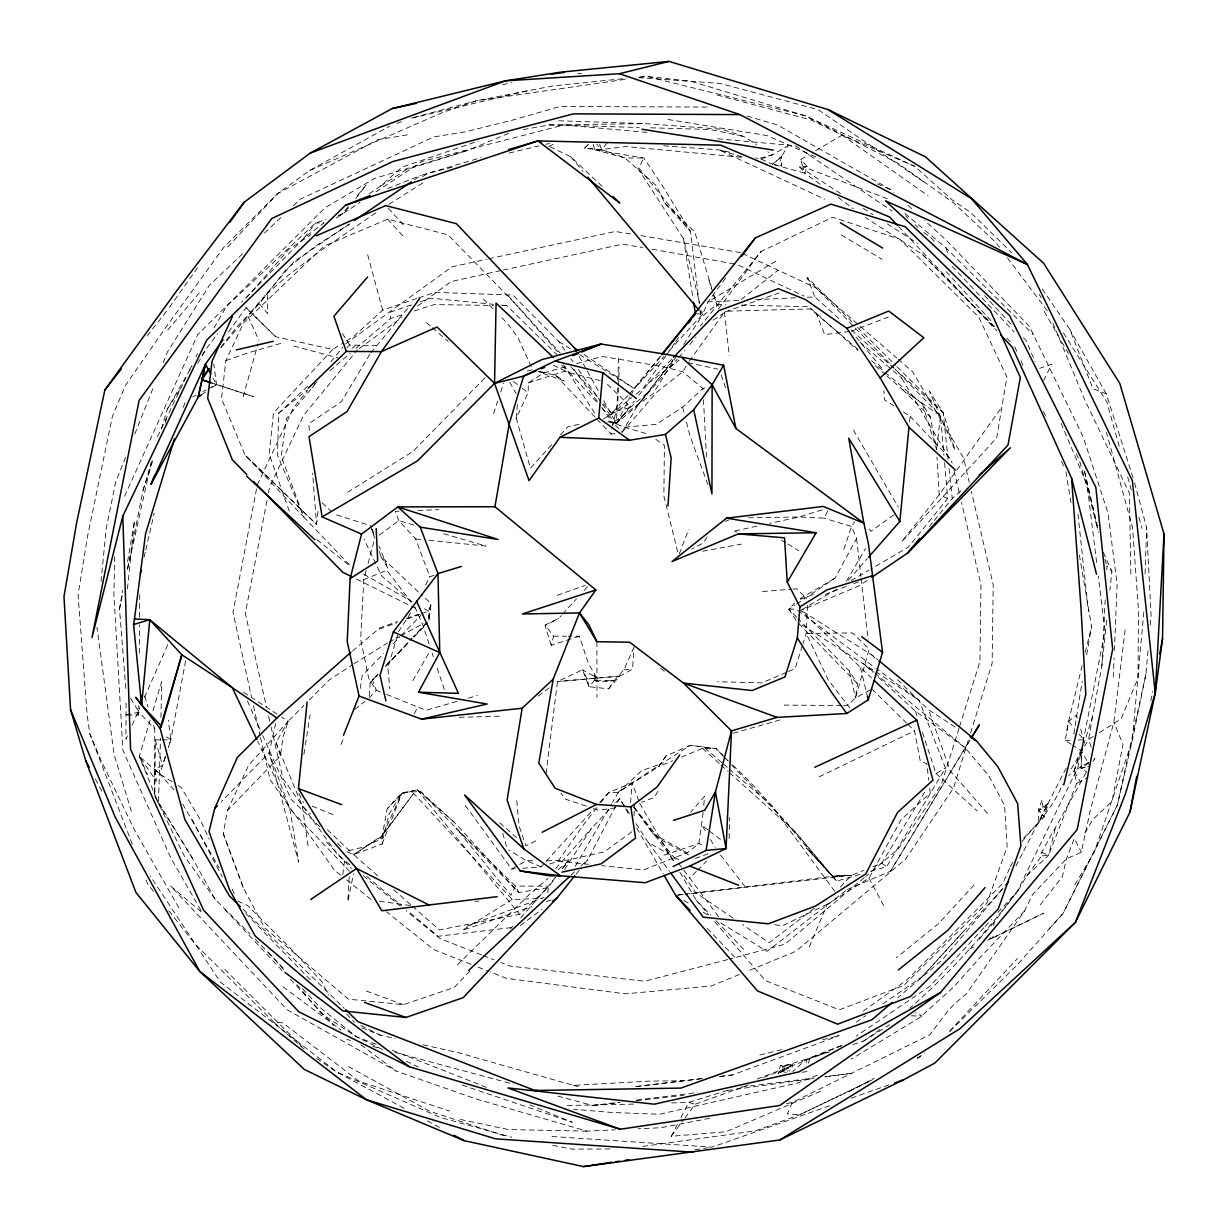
<?xml version="1.0" encoding="UTF-8"?>
<svg xmlns="http://www.w3.org/2000/svg" width="1228" height="1228" viewBox="0 0 1228 1228"><rect width="100%" height="100%" fill="white"/><g stroke="black" fill="none" stroke-linecap="round" stroke-linejoin="round"><path stroke-width="0.75" stroke-dasharray="5 3.75" d="M126.1 702.953L125.931 739.225L127.482 735.741M157.675 801.884L154.713 795.974L154.743 728.987L138.994 712.24L124.611 715.034L138.196 715.126L139.025 706.484M139.317 653.127L139.516 624.76M139.578 617.193L139.762 592.617M160.515 739.901L155.357 739.916L154.713 795.974L192.52 858.387L215.222 899.403L249.99 933.971M551.618 444.736L530.404 468.236L516.251 418.226L528.147 392.806L528.286 382.921L543.513 372.99L565.555 366.773M555.409 877.283L548.363 886.155L515.438 886.063L510.863 895.273L456.11 828.163L515.438 886.063L518.738 892.51L420.39 791.385L401.894 792.874L389 814.256L383.259 837.941L364.516 846.829L345.836 851.342L353.664 854.611L382.138 844.066L382.261 835.577L387.204 808.745L401.894 792.874L417.259 789.88L420.39 791.385L455.066 823.067L518.738 892.51L547.872 887.706L555.823 877.329M114.68 556.545L113.912 594.367L122.877 750.139L170.585 857.497L202.221 912.711L170.6 885.956L287.321 1009.876L396.03 1070.985L475.758 1098.845L586.769 1131.126L615.274 1129.821M215.222 899.403L184.261 855.901L158.427 803.358L160.53 738.197M160.945 717.474L161.651 681.663L152.379 712.639M729.14 838.417L729.586 817.495M138.196 715.126L138.426 705.778M307.645 386.221L278.618 413.222L277.513 455.22L303.807 517.049L351.976 567.489M1080.655 729.248L1083.863 739.824L1081.622 751.076L1081.116 768.344L1086.872 772.228M1106.689 620.401L1101.869 665.76L1092.536 716.553L1081.622 751.076L1081.116 768.344L1089.942 766.226L1081.622 751.076L1072.673 745.227M602.227 408.218L616.441 423.645L617.623 388.048M617.868 380.557L618.682 356.197M1145.095 573.66L1146.645 527.656L1134.181 481.361M618.467 387.618L617.899 402.354L613.11 424.781M618.544 385.776L619.265 367.341M634.047 815.991L634.523 805M1113.289 677.088L1114.072 658.147M1114.395 650.579L1117.142 584.282L1107.963 512.874L1083.188 436.984L1029.386 326.387L945.514 239.506L924.638 220.441M807.579 605.389L806.197 633.402L802.882 643.979M1101.869 665.76L1105.2 599.847M1106.72 569.731L1106.919 565.954L1111.908 571.266L1109.897 590.161M366.144 570.667L363.78 579.616L360.633 639.297L368.784 678.531L376.275 690.274L384.855 693.743M349.228 876.93L347.8 901.69L353.48 873.906M369.352 695.984L370.165 682.676L377.717 674.356M546.046 773.701L557.481 681.555L582.563 669.751L588.949 686.728L608.627 688.816L619.679 676.137L632.497 669.26L633.909 648.998M630.547 802.882L632.082 782.789L690.243 745.319L716.216 748.635L728.25 761.007M989.4 938.238L992.869 937.885L993.268 932.681M993.79 925.759L994.066 922.289L1018.764 889.471L1026.639 875.886L1041.712 855.901L1041.712 852.171L1087.102 770.831M516.251 418.226L517.433 403.889M547.811 892.787L548.363 886.155L519.551 919.281M703.153 812.644L698.87 843.575L687.496 852.631L643.38 869.885L601.659 865.648M703.767 805.384L704.55 796.312L690.689 812.291M949.797 1031.428L1017.076 965.008L1063.08 913.386L1117.373 805.031L1132.201 740.975L1145.954 674.003L1148.103 649.612M1150.252 625.206L1151.081 615.827L1146.645 527.656M1143.821 611.989L1132.201 740.975L1094.378 852.002L1073.594 886.908M101.018 581.581L106.222 528.362L115.662 482.19L125.594 457.23M127.42 588.826L134.512 520.718L127.497 562.086M909.549 422.018L910.148 416.369L902.12 411.196M318.021 511.385L316.578 524.479L245.017 455.035L221.516 398.716L225.845 360.648L243.651 322.795L324.085 246.122L387.572 219.167L447.974 234.794L516.727 305.235L560.244 353.127M936.795 447.667L940.495 415.862L895.458 369.474M786.611 1103.573L792.229 1102.483L929.642 1034.866L947.801 1011.105L954.54 1003.736L966.451 993.82L1024.444 911.069L1032.564 894.598L1066.411 858.848L1081.331 852.201L1090.725 808.454L1113.827 722.34L1125.477 627.17M780.348 1072.412L782.405 1071.215L783.034 1066.38L829.36 1051.951M342.719 874.766L344.884 858.541M843.482 705.547L847.32 705.578L855.578 697.857L857.466 683.674L849.331 670.964L798.093 618.636M1073.809 734.421L1082.175 681.187M469.894 971.087L454.222 987.45L403.337 1004.657L348.43 999.162L264.588 927.815L243.221 887.583L223.266 833.582L227.38 810.603L280.444 755.803L283.008 737.26L288.15 721.327L303.976 705.394M360.218 688.54L362.26 675.431L383.658 653.496M614.798 433.484L611.114 434.129L612.127 427.574M612.373 425.947L612.879 422.662L601.674 407.358M303.93 754.36L305.112 746.839M305.404 744.951L310.101 714.865M125.809 688.478L119.515 609.073L122.708 590.284M1086.703 654.754L1091.554 626.433L1078.998 552.892M1092.536 716.553L1088.637 739.379L1069.726 771.476M808.638 1063.233L809.513 1058.244L843.329 1044.936L806.029 1059.442L792.689 1071.568M1071.169 744.26L1065.213 740.361L1068.606 721.296L1082.114 665.499M1066.902 730.829L1068.606 721.296L1076.357 715.172L1077.432 718.687M185.643 660.833L170.815 739.87L168.497 747.069M1150.866 700.942L1152.631 691.533M256.514 488.897L233.013 612.219L251.433 696.598M428.342 617.899L431.105 603.439L421.173 594.536M266.998 500.594L245.324 613.279L266.476 706.867M268.441 493.088L269.546 487.347L303.485 415.463L357.455 349.827M634.047 647.156L624.054 669.536L614.154 680.65L595.657 680.696L594.69 680.404L595.288 676.981L594.198 675.692L596.654 677.749L588.949 686.728L587.506 679.698L582.563 669.751L596.654 677.749L588.304 663.304L579.386 636.196L568.318 636.181M594.69 680.404L595.288 676.981L594.198 675.692L596.654 677.749M119.515 609.073L122.815 592.387M127.589 568.303L143.001 490.448L151.658 461.498M1145.954 674.003L1117.373 805.031L1063.08 913.386L1047.545 930.609M127.528 569.439L151.259 462.726M275.701 723.492L269.193 752.672L298.68 862.148L289.777 808.853L269.193 752.672L221.332 801.7M144.106 557.22L145.364 551.71M145.794 549.868L154.221 513.104M1085.26 652.482L1091.554 626.433M1026.639 875.886L1048.543 855.363L1055.205 828.624M579.386 636.196L551.219 645.283L553.567 636.15L545.048 625.037L558.709 618.421L561.257 615.627M779.765 1072.827L792.781 1064.645L780.409 1065.444L778.291 1073.61L783.034 1066.38L792.781 1064.645L790.939 1070.877M368.047 563.514L374.693 538.447L370.687 525.722L334.354 514.194M243.175 396.813L257.987 343.932M870.33 689.967L855.578 697.857L869.194 648.983L852.416 632.927L806.197 633.402L828.255 679.851L849.807 707.911M722.77 755.542L716.216 748.635L690.243 745.319L666.052 755.911L658.592 766.656L618.329 792.306L612.588 802.191M161.405 428.925L167.361 409.016L192.136 366.005M192.52 858.387L158.427 803.358L139.286 756.356L150.2 719.915M968.309 740.361L953.481 788.146L905.42 859.354L795.667 951.408L746.409 971.624M970.58 733.039L992.132 663.396L993.206 584.681L971.409 491.553M802.329 645.744L795.13 668.661L788.146 671.655M958.976 728.404L941.354 784.523L898.067 849.193L865.694 876.408M959.544 726.608L979.944 661.539L980.972 584.528L961.493 502.283M1079.166 734.114L1083.863 739.824L1074.07 770.969L1076.649 783.433L1048.543 855.363L1041.712 855.901M174.115 789.926L159.809 774.008L165.596 756.049M172.073 781.745L159.809 774.008L139.286 756.356L156.432 781.269L155.004 769.219L162.526 765.336L165.488 756.248M168.451 747.146L170.815 739.87L168.343 720.253M143.001 490.448L153.162 459.456M165.135 423L167.53 415.709M493.518 413.621L497.693 401.019M500.686 392.039L503.664 383.044M820.012 184.231L804.862 173.148L807.149 166.394L800.794 159.44L809.052 154.575M843.866 549.254L851.587 526.52L854.565 521.869M1081.622 751.076L1074.07 770.969L1068.744 775.482M679.299 553.92L688.739 529.345M341.077 744.444L343.794 737.46M382.138 844.066L401.694 793.856L417.259 789.88L455.066 823.067M134.804 434.052L153.93 385.914M163.155 362.751L167.407 352.052L209.512 285.157L242.499 253.889M183.11 407.404L186.011 400.435M792.229 1102.483L787.378 1113.996L799.812 1114.686L869.593 1081.408M809.252 946.895L827.304 904.207L868.963 878.112L901.306 819.429L930.241 792.996L929.596 787.516M669.091 350.824L702.539 314.399L707.957 301.873L721.481 283.607M132.102 725.303L139.823 707.896M144.443 697.458L168.343 643.503M414.496 713.652L417.505 706.914L426.024 710.291L457.2 701.326M124.596 496.265L197.616 334.799L324.606 208.115L374.663 178.398L468.804 150.077L508.561 133.284M1009.692 868.334L1002.693 883.439L907.308 979.652L862.655 1011.565M1010.475 866.646L1012.808 861.611M1022.141 841.456C1036.892 823.297 1053.885 807.057 1062.435 784.278M227.38 810.603L248.67 765.167L288.15 721.327L281.78 717.167M257.327 484.891L293.538 407.773L307.967 390.013M157.476 436.692L179.534 390.888M180.362 389.199L186.073 377.318M189.342 370.534L191.798 365.453M195.881 356.964L197.524 353.572M748.481 517.786L799.044 516.988L824.188 518.185L827.81 510.664M1043.631 380.603L1051.721 364.302L1039.655 368.308M425.64 585.035L429.815 576.669L434.881 575.164M603.7 400.635L616.441 423.645L630.087 396.997M630.946 395.324L634.354 388.662L660.695 355.844M1015.924 866.062L1067.439 765.673M820.504 1091.324L726.009 1131.755L671.286 1136.268L677.395 1124.403M680.895 1117.618L688.754 1102.376L729.14 1089.911M584.282 863.944L587.828 859.523L619.649 798.507L625.773 807.917M796.588 604.053L835.071 578.158L856.576 538.493L851.587 526.52L824.188 518.185M280.444 755.803L275.962 742.572L288.15 721.327M607.799 421.833L612.879 422.662L622.182 432.179L637.378 405.7L673.082 359.773M214.04 327.953L226.428 306.447L315.565 223.005L326.172 219.459M197.8 363.396L206.304 348.675L217.709 333.694M575.257 866.369L611.636 803.833M846.476 581.243L865.54 548.563M1084.877 833.137L1092.813 819.49L1112.077 801.239L1122.975 744.337L1113.827 722.34M412.746 680.742L430 651.239M761.099 159.103L772.642 164.306L781.499 156.647L787.808 145.948L772.519 154.789L761.099 159.103L755.619 157.89M870.683 871.251L886.723 866.6L945.453 768.099L919.143 700.313L876.086 668.4M847.289 889.502L890.438 871.251L970.366 739.164M872.878 866.722L881.781 863.146L926.127 789.788M890.438 871.251L970.488 739.471M657.978 791.246L654.11 797.555L641.645 802.298M707.082 536.943L703.276 543.083L691.778 548.962M676.72 355.782L652.989 393.835L612.879 422.662L616.594 423.199L637.378 405.7L677.303 359.159M683.781 344.561L700.942 317.315L716.645 304.59L726.07 304.805M1092.951 761.56L1094.915 758.474L1093.258 761.053M167.361 409.016L179.656 389.967M202.206 355.03L206.304 348.675M410.751 612.91L398.732 631.284L387.864 667.556L389.829 688.908M564.512 869.47L591.282 828.608L610.623 808.085M608.627 688.816L614.154 680.65L605.558 681.141M666.052 755.911L658.592 766.656L672.652 760.807M665.929 355.752L643.011 388.539L632.988 396.598M667.019 354.201L674.663 343.272M675.753 341.706L679.038 337.025M549.591 864.036L558.049 861.212L584.85 822.929L599.602 804.156M169.387 307.414L197.969 267.213M689.338 361.155L724.474 312.081L779.074 292.97M1000.283 409.17L939.22 494.715L901.613 541.901L996.706 437.843L1006.899 377.011L978.762 317.039L899.848 239.245L832.645 217.279L760.992 251.51L700.62 325.666M228.485 332.082L246.03 307.629L275.625 336.733L332.727 349.458L343.349 342.827M369.781 354.339L341.553 401.479L308.811 423.783L309.548 433.284M370.841 352.881L410.075 305.388M327.323 829.744L353.664 854.611L377.226 838.877L380.266 838.187L413.652 793.441L512.214 899.495L542.101 898.451M722.601 282.087L725.978 277.528M718.441 309.088L760.992 251.51M413.652 793.441L380.266 838.187L382.338 835.884L401.694 793.856L387.204 808.745M671.286 1136.268L683.812 1119.475M684.948 1117.94L695.201 1104.218L748.497 1084.953M562.639 868.426L568.318 861.012L558.157 869.731M304.206 237.787L315.565 223.005L324.161 222.836L304.206 237.787L241.624 302.241M355.752 198.506L366.266 184.829L355.383 198.015M221.132 347.493L267.382 293.431L288.181 275.272L320.063 251.157L377.886 211.369M147.145 335.981L168.282 308.965M220.81 347.309L236.958 326.817L259.323 303.746L286.753 268.686L315.596 246.045L349.32 224.432M600.738 802.713L608.674 792.597L632.082 782.789L639.082 801.7M1040.223 904.882L1062.373 876.639L1066.411 858.848L1074.331 838.478L1081.331 852.201M637.378 405.7L674.402 358.729M616.441 423.645L634.124 401.264M638.836 395.309L648.261 383.366L672.269 358.653M562.439 868.411L568.318 861.012M1018.764 889.471C986.314 932.236 950.303 972.714 909.917 1008.096M575.993 874.29L579.539 869.854M944.593 462.802L947.694 498.461L908.26 547.181L870.713 569.163M330.792 361.876L342.812 347.079M629.243 394.219L660.695 356.289M929.396 526.49L933.004 522.069M934.201 520.611L952.253 498.537L963.581 488.637M348.123 206.795L342.075 214.117L338.821 215.698M310.807 389.337L286.416 418.779L281.227 456.263L303.807 517.049L245.017 455.035L316.578 524.479L312.618 473.179M312.035 387.864L315.688 383.443M167.76 330.102L201.346 290.376M588.304 144.474L584.451 148.327L601.536 149.616L608.274 141.68M1003.291 887.997L942.536 959.636L897.76 997.735M275.625 336.733L250.666 312.311L294.121 261.533L349.566 223.864M647.125 393.144L629.872 407.711L616.594 423.199L607.967 421.818M678.547 357.701L684.779 350.425M689.768 344.607L696.015 337.332M622.182 432.179L656.504 392.438L682.707 371.7L688.248 362.69L717.643 369.045M246.291 297.897L288.81 249.345L310.991 234.717M848.348 580.215L867.183 558.709M994.066 922.289L979.008 939.328L982.477 938.96M555.716 868.641L591.282 828.608M560.367 435.065L567.858 426.776L580.337 424.013M562.516 614.23L576.5 598.834M584.129 590.438L587.936 586.247M522.683 868.211L541.149 866.845L544.971 862.639M546.245 861.242L593.385 809.421M599.755 802.406L608.674 792.597L618.329 792.306L632.082 782.789M882.809 1003.89L921.906 976.951L962.921 931.899M579.662 354.554L634.354 388.662L663.949 356.442M796.174 620.386L788.898 609.241L794.577 603.055M974.034 884.912L938.484 923.702L896.271 957.84M921.906 976.951L1003.767 887.568M602.426 404.058L610.07 415.003L627.968 395.6M369.244 697.888L376.275 690.274L372.468 679.898L377.687 674.51M983.828 927.8L929.918 986.284L856.177 1036.125M985.117 926.419L991.533 919.45M997.95 912.481L1017.198 891.605L1077.984 767.331L1105.016 631.146L1098.293 576.055M949.597 1031.136L1017.352 958.607M332.727 349.458L273.43 412.992L269.224 454.345L290.069 513.35M227.625 247.058L277.758 193.517L309.686 170.462L389.736 126.146M615.781 802.621L619.649 798.507L629.135 814.931M370.165 682.676L378.009 674.387M385.853 666.083L411.994 638.422L385.607 666.067M840.366 887L851.526 875.288L863.99 870.299M510.403 928.828L513.012 926.096M1024.444 911.069L981.172 956.29L953.695 986.928L920.125 1017.337L851.173 1059.181M1023.691 838.095L1044.199 816.912L1048.251 803.619L1038.52 809.82L1038.719 821.578L1048.251 803.619L1043.079 808.914L1038.52 809.82L1044.199 816.912L1038.52 809.82L1042.142 799.658L1043.079 808.914M385.515 666.42L409.031 642.183M414.25 636.795L427.313 623.333M484.876 377.917L413.191 451.275L346.833 492.796M393.021 643.886L399.714 637.04M401.049 635.659L421.127 615.105M346.956 347.678L349.612 345.022L376.106 345.559M309.241 700.083L329.012 680.159L352.39 664.793M718.518 916.748L689.752 878.035L696.245 871.496M697.55 870.191L706.653 861.028M348.737 207.609L342.075 214.117L338.544 215.299M457.537 964.686L529.145 894.644L548.01 878.45M588.12 144.812L584.451 148.327L601.536 149.616L625.912 146.546L742.065 157.322M264.481 233.044L280.982 217.417M293.338 205.69L300.215 199.182L433.607 136.968L465.489 131.764L512.705 120.068L560.029 106.468L707.006 107.066M412.27 906.064L439.44 929.903L519.628 914.353L547.872 887.706M571.005 875.165L575.211 871.251M580.829 866.032L587.828 859.523M618.329 792.306L641.691 770.631L659.221 764.522M608.72 420.943L624.361 427.237L656.197 424.381L682.661 407.128L702.876 388.416L705.916 387.695M416.814 298.496L382.66 310.147L353.971 336.211L344.868 341.891M369.367 193.671L380.48 186.149L401.955 167.146L478.521 140.974M772.642 164.306L781.499 156.647L781.561 165.995L774.438 164.644M329.918 370.764L350.164 353.326M355.951 348.338L390.657 318.436L405.179 313.831M352.436 650.994L380.204 627.661L397.642 621.552M864.22 877.636L784.968 944.194L729.539 959.083M781.499 156.647L779.826 158.044L781.561 165.995M917.27 1058.168L924.853 1053.01M278.618 413.222L306.601 390.397M313.969 384.379L316.916 381.969M610.07 415.003L631.545 397.749M354.662 709.508L364.869 701.372M741.236 299.525L777.923 270.36M845.77 890.668L767.055 951.347L718.088 921.338M814.317 908.275L769.158 942.72L742.556 924.577M538.248 696.076L550.083 687.143M648.261 383.366L679.176 360.142M520.242 925.574L541.717 909.441M379.222 535.101L398.839 520.595L415.171 525.369M359.159 348.568L402.109 317.3M417.459 306.14L451.351 281.488L501.392 270.452M631.883 831.74L604.115 851.894L567.09 860.214L543.129 860.951M345.39 343.963L451.827 266.89L486.871 259.154M1088.775 762.864L1081.116 768.344L1085.537 767.285M893.999 514.824L870.79 531.34L867.72 526.628M852.831 1044.506L863.668 1041.068L880.691 1028.972M351.96 348.23L355.061 346.066M201.269 394.986L205.843 391.824M211.937 387.603L216.512 384.456L253.475 396.675L212.567 383.274M856.223 1022.203L865.602 1015.74M414.511 179.718L420.836 175.42L481.222 157.629M713.176 320.232L726.546 311.191L810.388 308.919L858.449 349.688M867.075 580.506L859.247 585.802L800.825 610.362L871.419 677.902M796.772 617.285L788.898 609.241L795.053 605.097M336.349 217.985L360.111 202.298M375.952 191.844L421.895 161.528L563.99 124.934L647.448 132.455M353.956 663.78L387.403 643.088M422.693 176.556L427.467 173.424L453.439 166.947M380.48 186.149L406.192 169.74L468.804 150.077M389.046 204.308L425.702 181.053M1093.273 736.447L1088.637 739.379L1091.492 748.052M1099.459 732.548L1121.103 718.871L1137.988 678.178L1138.479 610.331L1132.554 527.656L1106.459 432.348M786.212 1072.597L782.405 1071.215L792.781 1064.645M863.668 1041.068L889.64 1024.751M512.214 899.495L462.112 930.471L531.97 906.525M775.835 261.15L707.957 301.873L740.407 300.369M1088.499 762.312L1074.07 770.969L1080.256 781.637L1088.069 777.002M836.468 589.302L800.825 610.362L871.68 654.8L877.59 659.62M815.653 150.691L842.086 135.141L914.814 166.394L952.16 199.903L970.366 212.183L1012.056 253.075M603.516 418.855L628.229 404.365L604.729 381.77M800.027 598.727L835.071 578.158M851.127 580.644L869.086 570.13M382.338 835.884L353.664 854.611L377.963 875.948M465.259 805.368L511.615 869.04L518.17 865.31M519.797 864.389L526.351 860.659L533.812 860.797M922.489 732.502L935.982 773.486L945.453 768.099M389.076 642.183L399.054 636.749M400.712 635.843L423.998 623.149M551.219 645.283L545.109 625.635L558.709 618.421M192.796 396.89L196.173 395.109M202.958 391.563L206.35 389.783M208.039 388.892L216.512 384.456L213.826 364.133M849.177 1091.37L874.06 1078.322M535.822 840.904L525.922 845.892L519.076 825.815L516.712 800.364M1076.649 783.433L1080.256 781.637M782.405 1071.215L788.606 1068.16L789.312 1071.077M992.869 937.885L1043.508 913.294L987.68 940.218M819.122 776.833L914.538 730.875L920.263 761.099L926.802 763.739L928.736 780.194M827.304 904.207L782.328 925.82L772.949 924.484M969.076 949.198L975.846 945.928M872.325 1079.78L799.812 1114.686L755.45 1130.865L641.937 1146.522M917.209 1058.168L920.662 1056.494M548.716 146.439L553.828 144.121M309.686 170.462L442.019 112.73L476.51 100.757L552.539 85.991L626.311 78.362M786.396 672.407L761.928 682.875L717.505 681.724M681.433 757.154L702.493 748.359L716.216 748.635M725.257 521.424L728.557 520.058M739.394 974.495L711.288 986.007L625.19 993.851L506.243 978.286L490.356 971.993M363.78 579.616L386.866 570.345L411.257 602.242M817.403 1075.175L798.246 1082.85L659.329 1114.287L611.068 1112.415L573.66 1109.268M387.557 188.605L420.836 175.42M851.265 331.284L888.289 316.993M757.338 1078.967L828.271 1051.859M825.247 594.398L846.614 586.339M853.721 583.653L859.063 581.642M466.778 926.296L543.943 897.438M396.782 123.521L402.063 121.557M837.45 1035.127L839.154 1035.695L732.456 1074.96L719.224 1076.557M800.349 599.295L816.098 593.508M379.268 629.135L396.89 622.703M407.45 618.851L419.792 614.338M421.557 613.693L428.603 611.13L431.105 603.439L428.986 620.432L413.299 637.04L428.986 620.432L428.603 611.13L421.941 607.338M763.371 1077.386L788.606 1068.16M695.217 858.464L710.337 852.984M557.297 595.304L585.234 585.326M225.845 360.648L247.964 352.866L282.44 342.934M406.361 618.482L418.564 614.2M829.621 1105.783L712.148 1147.136L548.471 1136.268M851.311 1098.154L889.272 1084.784M411.395 304.912L390.136 312.25L390.657 318.436M420.252 301.858L430.874 298.189L493.549 304.314M546.306 901.598L551.679 899.756M418.61 297.882L434.789 292.371L512.844 295.058L558.74 341.507L565.294 350.886M663.934 855.149L698.87 843.575L703.828 845.478M528.286 382.921L564.343 371.363L601.06 380.833M414.25 310.945L434.205 304.59L493.456 305.434M822.161 509.85L799.044 516.988L769.726 523.374M859.984 874.367L836.821 881.105C800.134 842.285 769.618 798.277 729.601 762.373M468.206 698.164L477.385 695.524M733.177 733.285L779.688 720.007M576.577 363.672L602.288 356.427L662.138 366.527L682.707 371.7L702.876 388.416L703.076 392.192M759.963 158.166L772.519 154.789L767.715 151.75M727.697 959.559L644.792 981.233L510.203 966.114L501.085 962.552M629.872 407.711L611.16 412.47L603.593 403.905M509.113 153.086L538.693 145.902M759.856 1055.005L781.99 1049.618M822.56 1039.732L839.154 1035.695M527.15 90.903L410.873 118.272L476.51 100.757L626.341 79.206M527.288 370.917L532.599 369.674L518.016 337.7L507.379 323.409L499.397 315.274M546.015 144.275L549.668 143.461M756.893 526.167L733.055 531.371L736.846 531.939M502.544 84.717L511.907 82.69M503.25 270.053L622.642 244.188L642.658 247.519M488.729 258.755L615.167 231.493L631.422 233.995M709.677 1118.34L660.879 1127.718L638.084 1128.762M702.662 551.249L741.482 544.096M523.251 129.6L549.069 124.949L644.746 123.614L721.742 129.216L743.723 136.492L756.525 144.628M407.389 134.834L377.733 139.746L277.758 193.517L223.895 247.196L167.852 324.484L125.409 385.454L112.347 416.599L87.541 536.206L78.07 594.751L87.157 714.88L89.844 733.884L132.47 844.618M695.125 1149.715L708.356 1147.719M615.581 807.778L598.527 810.265L593.293 808.515M802.037 1072.274L807.195 1071.537M639.358 77.41L646.788 76.382L690.857 81.263L805.092 115.693L914.814 166.394M727.191 1090.495L813.918 1078.506M825.231 1076.941L851.633 1073.303L825.001 1076.618M849.362 331.514L824.725 334.615L814.578 309.18M557.773 1096.113L592.94 1105.553L619.572 1102.222M636.687 1100.088L697.565 1092.506M741.313 1087.056L813.596 1078.046M702.385 1078.506L634.231 1086.78L702.201 1078.614M683.229 894.429L675.661 895.335L683.213 894.475M685.132 894.199L832.86 876.285L851.526 875.288L685.117 894.26M511.201 927.616L438.043 936.273L407.45 910.577M719.301 1076.511L732.456 1074.96M592.94 1105.553L619.419 1102.575M636.426 1100.672L683.704 1095.376M639.343 77.103L646.788 76.382L805.092 115.693L898.098 163.339L953.834 203.081L996.092 242.683L999.515 247.242M475.113 901.413L478.92 901.06M762.619 591.543L790.97 589.24M792.858 589.087L796.65 588.78L806.612 598.573M511.615 869.04L515.299 868.764M774.438 164.798L804.862 173.148L799.689 166.885L807.149 166.394L802.82 166.624L800.794 159.44M596.946 681.632L595.657 680.696L596.946 681.632L614.154 680.65M423.169 1044.798L458.351 1052.688L573.353 1085.368L649.366 1081.116L683.582 1080.717M729.493 772.658L794.854 831.494L832.354 876.147L851.526 875.288L832.354 876.147L806.366 847.995L836.821 881.105L794.854 831.494L729.325 762.45M755.68 299.663L795.744 297.805M807.195 297.283L814.839 296.93L841.625 321.091M399.039 511.17L395.262 511.308L398.839 520.595L415.678 538.969L429.815 576.669M417.919 510.449L438.672 509.651M624.054 669.536L632.497 669.26M633.556 1104.11L565.034 1105.538M671.624 1102.913L688.754 1102.376L695.201 1104.218M1065.213 740.361L1070.801 740.208M1078.276 739.977L1083.863 739.824M459.241 717.352L502.482 716.108M788.898 609.241L796.112 609.149M162.234 739.901L170.815 739.87L164.966 735.91M609.917 1148.978L571.941 1149.132L551.249 1145.049M553.567 636.15L566.476 636.181M784.093 705.087L841.564 705.532M503.019 305.557L506.842 305.618L557.389 355.138M586.769 1131.126L508.638 1129.576L458.259 1119M741.144 305.143L808.976 306.678L857.988 350.579M168.819 910.823L194.745 943.718L274.228 1022.586L282.686 1022.786L359.036 1081.254L449.601 1111.064M549.069 124.949L639.205 127.482M650.717 127.804L710.168 129.477L743.723 136.492M558.786 120.774L644.746 123.614M911.36 1015.802L922.028 1016.17L915.305 1012.67M577.62 73.373L581.427 73.634M638.376 77.64L720.022 83.381L818.032 109.599L924.607 182.512M663.688 145.779L719.101 149.877L731.888 152.671M717.643 138.779L791.63 145.441M501.147 305.066L506.842 305.618L505.66 303.991M415.678 538.969L421.373 539.537M428.971 540.305L485.935 546.046L440.576 532.783M558.049 861.212L588.381 864.297M695.401 313.616L702.539 314.399L701.602 310.699M379.421 901.198L410.628 905.558M667.925 119.469L766.947 135.571L819.46 158.535M593.17 144.275L594.705 149.77L643.871 158.044L661.8 184.753L690.443 231.417L699.791 307.982M640.832 235.592L740.499 252.584M652.068 249.207L736.831 264.388M316.517 1058.321L336.272 1071.829L440.361 1117.449L511.784 1137.251M361.892 1027.867L380.573 1035.265L395.385 1038.581M539.675 371.409L555.624 375.308L564.143 380.941L539.599 372.176M573.353 1085.368L578.649 1086.765M717.229 95.001L811.493 120.114L842.086 135.141L928.092 195.728M293.722 346.004L338.053 357.916M346.818 1039.456L350.517 1040.454M372.729 1046.409L378.27 1047.898M394.925 1052.381L513.365 1084.186M594.705 149.77L624.822 157.905L643.871 158.044L638.713 167.791L690.443 231.417L664.64 202.85L656.566 185.858L624.822 157.905L601.536 149.616L596.67 144.198M624.361 427.237L648.553 434.205M746.962 116.015L777.401 124.918L891.236 189.926L894.015 192.474M538.048 371.332L543.513 372.99M742.142 156.862L719.101 149.877L824.648 199.166M211.032 382.706L216.512 384.456L213.104 378.209M504.263 1135.777L429.662 1111.217L345.191 1064.753M586.309 806.151L565.341 799.106L560.797 793.135M462.142 1085.107L572.233 1122.254L529.928 1104.97M780.409 1065.444L783.034 1066.38L787.685 1071.461M366.358 991.042L403.337 1004.657M376.275 1044.307L356.749 1036.985L321.49 1013.745L296.608 984.242M392.254 1050.308L489.419 1088.515M887.322 198.675L802.82 166.624L804.862 173.148M1133.091 477.692L1106.274 393.835L1092.981 388.769L1069.895 329.534L1042.28 288.948M481.468 954.862L440.1 938.606L406.115 910.792M483.249 955.568L493.948 959.759M471.045 964.364L433.668 949.505L386.421 911.744M478.076 967.142L488.606 971.302M386.574 694.434L417.505 706.914M312.158 806.151L336.426 816.021M541.149 866.845L526.351 860.659L508.776 849.945M877.222 183.801L891.236 189.926M947.694 498.461L939.22 494.715L937.01 457.077M237.695 901.091L247.872 905.773L291.512 949.382L321.659 981.372L328.429 995.14M742.433 253.444L815.745 287.812L896.732 357.977M1041.712 852.171L1048.543 855.363M738.719 265.248L804.11 296.148M553.352 365.207L569.915 373.158L597.054 402.6M550.021 146.746L570.728 156.754L602.058 186.288M382.384 1049.479L356.749 1036.985L319.971 1007.405L302.027 988.218M406.314 1061.145L418.272 1066.978M356.381 579.048L417.059 609.027M360.925 1025.518L380.573 1035.265M404.073 1108.27L337.362 1072.305L220.426 982.139L150.23 875.948M427.405 1120.857L440.76 1128.056M688.586 854.841L660.357 839.43L652.559 833.382L631.652 804.417M652.559 833.382L690.075 854.565M363.626 574.136L411.948 601.643M635.997 823.604L648.246 842.423L679.79 860.398M841.395 234.947L882.118 259.354M781.607 540.213L786.319 543.098M787.885 544.065L798.891 550.819M683.812 900.339L688.708 903.347M703.398 912.343L708.295 915.336M558.74 341.507L571.619 349.535M802.037 625.006L874.305 670.749M178.198 785.613L181.268 787.547L199.642 818.539L209.144 839.185M887.337 223.895L917.869 243.451M994.665 326.709L922.489 254.457L865.433 217.479M894.107 406.023L884.467 399.806L883.899 390.765M897.422 679.683L928.583 709.784L957.349 728.496M243.574 692.3L280.199 716.139M799.689 166.885L841.057 193.87M863.33 208.392L872.878 214.624M875.902 671.808L919.143 700.313M713.314 294.045L716.645 304.59L720.897 307.414M795.422 145.779L892.081 211.062M923.763 232.476L930.103 236.758L936.596 243.773M584.006 354.478L634.354 388.662M733.162 918.176L695.616 892.556L682.062 872.525M886.831 375.829L902.703 389.721L940.495 415.862L943.933 455.281M881.781 863.146L886.723 866.6M655.767 439.271L664.425 445.365L663.857 495.928L678.639 555.685M838.171 197.524L853.322 208.607M878.665 677.564L915.443 711.119L965.193 747.806L988.832 775.881L1004.581 805.522L1007.16 846.86L987.143 902.703L903.961 985.286L839.353 1009.815L765.443 980.604L714.742 921.706M797.647 610.285L874.551 667.264M282.977 986.759L341.031 1030.016M360.894 1044.813L396.03 1070.985M513.411 381.494L520.779 387.158M522.253 388.278L528.147 392.806M708.049 829.944L702.063 825.354L705.808 831.663M709.538 831.095L721.496 840.29M660.526 668.155L664.947 671.655M316.747 539.599L350.502 566.338M340.647 875.165L334.461 870.145L270.053 779.688L260.474 737.445M346.542 879.877L373.128 901.122M349.934 864.865L337.777 854.811L283.069 778.828L270.313 723.676M363.242 875.748L400.19 905.957M873.338 671.762L863.1 663.366L873.001 672.391M874.812 672.959L965.193 747.806M904.929 213.442L946.005 247.918L1033.27 334.645M366.65 876.301L401.617 905.681M871.542 360.802L922.504 404.043L930.333 416.967L936.58 449.54L922.504 404.043M426.469 322.718L430.828 326.464M432.287 327.722L448.281 341.461M704.688 747.929L722.003 762.803M723.445 764.046L727.774 767.776M729.232 769.004L771.077 804.969L835.393 892.203M859.938 342.182L901.766 378.255M898.175 359.236L912.711 371.838L963.489 457.844L969.23 482.251M411.15 601.428L381.662 575.901L363.964 539.107M875.288 365.729L885.388 374.571M393.681 889.747L410.843 904.806M499.811 822.806L517.679 838.601M274.228 1022.586L306.018 1050.861M851.495 329.979L893.8 368.124M895.212 369.398L943.165 412.623L955.062 450.277L929.412 391.149L943.165 412.623L948.093 459.318M702.493 748.359L719.547 763.709M720.974 764.983L728.081 771.384M935.982 773.486L977.227 810.956M907.937 205.183L913.494 210.264M322.012 502.728L331.606 511.646M905.466 215.729L908.26 218.354M915.228 224.924L918.022 227.548M275.962 742.572L302.364 806.167L310.684 814.026M561.718 365.376L569.915 373.158M319.833 826.674L291.097 799.397L262.731 735.48M337.623 843.544L343.103 848.732M379.038 550.865L380.818 556.253L418.334 591.988M664.64 202.85L694.772 231.954L711.733 288.242M871.68 654.8L877.099 660.035M826.214 869.792L832.86 876.285M243.113 909.303L344.27 1008.28M871.972 689.077L906.556 723.031M907.891 724.351L914.538 730.875M902.703 389.721L930.333 416.967M852.125 321.966L807.287 277.313L814.839 296.93M857.558 327.385L895.611 365.269M896.962 366.619L943.165 412.623M255.332 939.282L285.372 970.396M155.004 769.219L159.809 774.008M224.847 969.414L302.18 1046.778M246.03 307.629L250.666 312.311M922.489 254.457L994.757 327.799M245.769 913.402L312.48 982.001M483.433 298.987L494.086 309.84M798.553 623.348L857.466 683.674M806.689 278.05L894.137 368.108M952.007 266.276L1014.113 331.882M679.928 872.279L696.199 900.17L710.72 915.198M715.985 920.662L743.692 949.336M349.55 871.22L289.777 808.853L257.757 741.359M707.251 928.383L736.201 958.669M346.588 1014.128L354.37 1022.279M910.148 416.369L951.009 459.487M724.075 756.924L728.004 761.068M898.742 226.735L996.752 330.777M555.624 375.308L595.626 417.72M596.915 419.086L611.114 434.129M326.464 841.994L351.454 868.457M224.893 909.518L283.883 972.392M290.437 979.376L333.709 1025.487M984.61 295.641L988.494 299.847M989.799 301.259L1011.857 325.098M1023.538 337.715L1026.132 340.509L1035.066 361.646M387.572 219.167L404.964 238.109M388.202 208.238L403.92 225.415M946.251 271.664L991.456 321.26M1006.96 338.268L1010.828 342.52M507.87 295.411L558.249 352.513M570.851 366.788L598.558 398.194M268.702 952.575L283.929 969.844M987.512 813.458L950.318 771.03L928.583 709.784M696.199 900.17L708.571 914.538M259.323 303.746L267.673 313.539L267.382 293.431M570.728 156.754L582.932 171.352M700.098 311.482L702.539 314.399M856.07 337.086L882.518 369.075M1068.606 721.296L1074.469 728.419M417.259 789.88L519.628 914.353M634.124 807.272L677.319 861.703M153.5 891.39L147.606 883.914L144.858 876.761M720.575 855.087L746.348 888.305M634.001 807.395L675.814 863.284M678.439 863.192L689.752 878.035M1007.482 257.865L1048.512 312.48M648.246 842.423L669.552 871.404M573.676 369.106L600.553 405.839M570.759 358.714L572.939 361.846M578.403 369.659L601.336 402.492M626.802 809.498L629.857 814.195M637.777 168.221L683.474 238.677L699.745 303.316M563.529 364.685L596.271 415.663M1039.21 294.49L1041.221 297.698M1063.448 333.003L1106.873 402.016L1119.598 447.79M342.535 333.663L349.612 345.022M1106.274 393.835L1069.895 329.534M182.696 804.018L219.137 867.858M901.812 378.331L952.222 463.079M380.818 556.253L388.14 568.533L379.053 546.276M130.613 698.179L138.994 712.24M710.505 839.538L715.187 847.412M853.414 430.092L898.282 507.149M639.727 803.419L674.172 862.44M636.733 828.056L663.32 873.998M1044.199 311.405L1068.759 354.201M509.743 382.276L516.174 393.513M178.904 907.891L134.174 829.407L100.834 759.902L89.844 733.884M579.125 356.289L586.401 369.428M587.322 371.071L598.236 390.78M868.963 878.112L884.974 908.137M192.213 819.675L222.345 877.038M95.37 778.936L103.275 793.963M298.834 793.488L303.485 802.621M232.138 889.057L234.517 894.214M247.918 316.118L259.001 340.294M1103.297 552.4L1111.908 571.266M139.286 756.356L147.575 774.622M1076.296 453.639L1079.427 460.546L1086.626 485.797L1097.694 529.514M414.742 606.785L422.371 623.901L429.247 644.454M1014.712 346.772L1017.045 352.022M1020.928 360.756L1023.262 366.005M1043.478 411.472L1045.811 416.706M247.411 700.927L261.963 733.761M1061.514 461.314L1063.755 466.594M1061.115 423.261L1087.148 484.876L1096.896 564.665M1052.887 323.025L1084.232 398.639L1129.392 493.257L1130.865 574.213M372.084 529.161L374.878 536.007M223.266 833.582L243.221 887.583M707.942 484.707L689.936 435.833L686.298 421.48M599.694 144.275L601.536 149.616M444.352 689.445L436.216 665.361M432.133 653.112L433.3 656.612M371.869 529.314L374.264 536.498M915.443 711.119L917.209 716.461M721.235 374.786L725.901 389.03M946.005 247.918L948.2 254.595M708.848 279.984L712.747 292.279M144.704 696.015L148.051 707.006M153.623 725.318L154.743 728.987M131.365 811.294L114.127 754.56L96.997 627.216M713.913 295.503L716.645 304.59M1104.954 559.17L1106.428 564.266M502.759 833.275L507.179 848.978M155.357 739.916L162.526 765.336M1127.734 477.078L1131.28 489.895M1138.909 517.356L1141.963 528.347M367.694 254.749L382.66 310.147M682.661 407.128L684.472 414.312M860.414 667.648L867.398 696.245M1097.709 527.073L1084.109 469.664L1098.323 532.277M953.987 470.554L959.283 492.95M849.331 670.964L855.578 697.857M268.61 716.2L269.884 721.818M253.49 705.885L260.06 735.587M1065.996 471.859L1071.445 505.782M683.474 238.677L693.022 298.619M302.364 806.167L308.09 846.061M700.021 309.84L700.942 317.315M856.576 538.493L860.92 576.592M861.135 578.495L868.104 639.45M724.474 312.081L729.279 355.675M1077.969 514.087L1088.361 611.329M949.09 468.651L952.253 498.537M806.029 1059.442L806.366 1062.895M703.475 399.745L706.545 458.274M596.885 641.691L596.977 697.304M619.679 676.137L557.481 681.555L619.679 676.137"/><path stroke-width="1.5" d="M682.123 357.916L712.133 384.717L711.948 493.917L693.697 409.753L712.133 384.717L723.645 365.238L669.091 354.8L601.137 344.024L541.748 359.635L494.546 383.366L417.505 460.868L322.12 516.881L309.026 436.646L347.033 411.595L381.447 351.592L419.654 298.465M1162.532 638.836L1164.021 533.98L1119.767 383.336L1043.677 263.314L925.498 156.862L827.933 109.522L668.999 61.4L560.536 72.176L505.583 80.818L392.177 108.571L310.162 153.147L244.142 202.252L176.663 290.836L104.856 389.997L76.689 522.483L63.979 596.608L70.564 709.692L85.699 760.562L135.909 892.418L199.796 971.486L304.283 1069.388L366.558 1099.781L464.092 1140.643L583.5 1166.6L779.811 1139.983L903.731 1079.704L934.876 1063.034L1075.375 922.381L1130.006 812L1155.256 693.022L1162.532 638.836L1159.708 653.895M679.713 755.005L657.026 787.041L630.824 806.857L596.547 804.432L555.133 788.207L538.8 763.141L553.199 679.145L579.462 612.956L595.887 589.962L494.945 506.734L397.811 506.903L361.554 534.088L350.118 578.618L347.217 641.615L359.067 696.03L343.502 735.25M779.811 1139.983L959.835 1028.788L1075.375 922.381L1125.585 793.349L1155.256 693.022L1164.021 533.98M667.971 506.074L671.148 457.875L665.438 434.436L693.697 409.753M595.887 589.962L522.453 613.954L579.462 612.956L596.885 641.691L629.626 642.213L683.489 683.075L752.196 690.535L784.984 676.92L797.325 637.977L799.965 606.862L787.271 582.195L784.523 537.849L738.396 533.873L672.023 561.549L726.531 518.17L823.297 506.443L863.867 523.251L868.396 543.651L882.548 652.314L868.273 699.822L846.752 713.499L776.956 717.382L731.504 730.89L715.463 791.937L706.115 850.359L673.113 866.507M553.506 357.578L496.081 303.07L494.546 383.366L529.053 480.655L559.968 437.275L598.742 417.996L602.841 372.698L555.117 361.047L523.619 376.075L494.546 383.366L437.061 327.032L381.447 351.592L346.281 351.438L308.335 388.109M350.962 652.221L276.914 718.012L232.322 687.726L149.601 619.587L181.836 654.8L160.131 728.419L135.709 697.304L141.604 705.148L149.816 619.679L134.466 618.989L133.576 624.545L141.604 705.148L161.528 726.255L160.131 728.419L184.799 819.383L229.436 895.933L240.366 906.632M868.442 557.282L899.848 521.424L908.996 427.237L880.138 377.932L846.86 328.306L805.322 299.525L778.352 288.687L718.948 310.592L673.604 357.271M497.125 896.67L381.847 910.777L356.55 868.472L325.558 832.615L298.435 788.606L307.138 702.002M134.466 618.989L145.549 533.919L174.376 438.841M553.199 679.145L522.161 708.234L507.103 800.057L523.849 848.901L560.382 875.764L645.176 882.717L689.752 866.062L726.07 848.563L731.504 730.89L683.489 683.075L776.956 717.382M494.945 506.734L509.236 423.767L523.619 376.075L535.945 370.963M1130.006 812L1136.729 776.234M222.989 339.726L205.444 364.163L198.215 397.089L151.09 484.078L154.728 475.374M210.541 373.527L205.444 364.163L198.215 397.089L201.269 394.986M140.314 573.752L141.159 570.084M1063.786 784.846L1085.798 694.48L1080.993 607.829L1071.614 478.367L1012.425 347.432L1000.666 334.937M276.914 718.012L237.296 757.507L214.685 808.515L209.036 831.617L229.436 889.532L255.163 935.997L342.812 1010.936L405.9 1017.459L463.202 997.627L557.051 897.914L574.811 875.764M370.042 195.544L345.513 205.276L206.718 340.079L122.785 516.205L91.962 637.608L139.117 400.405L271.71 218.584L392.914 161.528L573.353 113.866L739.855 114.603L1027.406 264.496L1132.354 480.731L1155.256 693.022M162.05 724.428L181.836 654.8L232.322 687.726L256.944 739.64M461.375 566.461L437.982 573.553L393.344 631.913L379.989 675.323L385.884 700.881M151.09 484.078L205.444 364.163M232.353 316.624L212.06 361.17L207.686 398.286L232.276 459.656L246.843 474.637M359.067 696.03L421.511 719.163L487.117 704.028L418.518 692.208L439.762 652.559L437.982 573.553L420.237 527.165L397.811 506.903L498.061 539.476L420.237 527.165M787.271 582.195L816.098 532.752L726.531 518.17M971.486 737.844L979.391 724.827L971.363 737.567M210.786 382.691L201.899 379.79L209.343 368.646M688.862 322.979L691.042 319.848M693.221 316.732L695.401 313.616L693.62 302.364M229.851 222.36L244.142 202.252M201.453 379.068L208.069 369.92M741.743 256.222L755.266 237.956L830.819 204.14L905.22 226.781L990.459 310.884L1020.345 377.457L1008.019 445.012L907.738 552.968L871.773 577.329M104.856 389.997L121.296 368.983M661.892 354.355L755.266 237.956M661.892 354.815L695.401 313.616M919.772 538.263L907.738 552.968L1010.337 447.79L979.161 475.021M122.785 516.205L130.552 749.126L203.51 910.055L298.803 1011.795L409.477 1066.84L620.278 1129.238L779.719 1105.476L940.51 992.531L1077.186 829.529L1112.675 649.213L1095.836 487.286L1009.508 315.458L885.541 200.824L1027.406 264.496L971.609 198.736L827.933 109.522M1005.778 885.066L1008.265 882.134M367.617 276.96L333.893 316.256L346.281 351.438M985.056 887.598L947.801 930.333L898.389 969.936M214.685 808.515L217.356 805.783M468.697 970.396L569.608 876.47M880.138 377.932L923.84 337.731L888.719 311.037L846.86 328.306M891.989 1002.647L871.773 1019.839L680.972 1088.085L534.947 1090.495L357.931 1021.665L345.636 1009.631M552.462 901.383L557.051 897.914M354.309 220.626L411.334 181.867M310.699 899.51L356.55 868.472L429.094 905.021M350.118 578.618L377.687 560.996L376.167 528.547M799.965 606.862L827.196 589.762L871.849 575.901M940.51 992.531L798.737 1071.937L654.217 1104.187L507.947 1087.916L620.278 1129.238M542.116 832.277L596.547 804.432M814.747 767.285L916.84 720.191L932.958 780.148L897.561 812.46L865.709 873.952L815.545 906.049L768.283 923.809L703.199 917.178L670.672 872.939M316.225 235.837L385.776 205.598L456.371 223.665L574.566 348.077L577.713 350.21M541.226 368.784L544.756 367.325M572.939 355.675L578.234 353.495M581.75 352.037L601.137 344.024L555.117 361.047M310.162 153.147L505.583 80.818L619.449 73.726L668.999 61.4M894.69 1082.881L903.731 1079.704M345.513 205.276L537.941 140.913L720.836 145.196L889.609 217.034L897.438 225.353M673.497 820.411L704.718 810.219L715.463 791.937L726.07 848.563L706.115 850.359M133.576 624.545L149.816 619.679M508.668 149.54L537.941 140.913L541.394 142.586M236.283 349.919L273.261 341.292M392.177 108.571L416.492 103.321M551.188 74.202L564.343 72.437M561.963 872.11L601.121 863.883L635.551 838.095L630.824 806.857M559.968 437.275L629.534 440.238L665.438 434.436M583.5 1166.6L611.882 1162.302M615.658 1161.734L619.449 1161.166M625.129 1160.306L628.905 1159.739M421.511 719.163L522.161 708.234M738.396 533.873L816.098 532.752M418.518 692.208L458.428 693.344L416.507 601.029M693.022 1152.186L495.636 1138.847L366.558 1099.781L199.796 971.486L115.217 817.127L70.564 709.692M520.242 870.959L560.382 875.764L549.361 875.794L520.242 870.959L464.583 794.93L523.849 848.901M642.06 129.247L773.256 150.092M535.577 1090.142L539.276 1091.139M201.899 379.79L211.032 382.706M619.449 73.726L739.855 114.603M364.639 1002.478L405.9 1017.459M298.435 788.606L341.645 804.632M689.752 866.062L738.611 885.265M322.12 516.881L361.554 534.088M393.344 631.913L439.762 652.559M351.331 576.546L342.904 572.386L253.475 481.437M454.099 1135.255L464.092 1140.643M840.336 222.775L882.686 248.087M970.135 736.815L976.536 740.975L997.811 766.656L1017.644 803.619L1020.882 845.877L998.18 909.15L910.654 996.415L837.619 1024.183L757.476 990.919L675.661 895.335L664.256 875.641M598.742 417.996L629.534 440.238M712.133 384.717L735.91 428.465L863.867 523.251L848.717 438.15L899.848 521.424M861.734 636.718L882.548 652.314M537.941 140.913L619.772 202.988L612.956 196.557M285.034 972.453L409.477 1066.84M602.841 372.698L636.396 398.578M879.079 660.833L976.536 740.975M908.996 427.237L955.292 470.002M874.183 680.466L916.84 720.191M246.69 476.172L314.828 539.721M675.661 895.335L690.136 910.485M587.813 177.185L698.87 310.024M579.462 612.956L588.872 624.714L596.885 641.691M846.752 713.499L831.51 692.3L797.325 637.977M574.566 348.077L576.392 351.361M85.699 760.562L89.214 767.239M1071.614 478.367L1096.558 574.244M867.398 696.245L868.273 699.822M723.645 365.238L735.91 428.465M140.821 695.785L141.604 705.148"/></g></svg>
